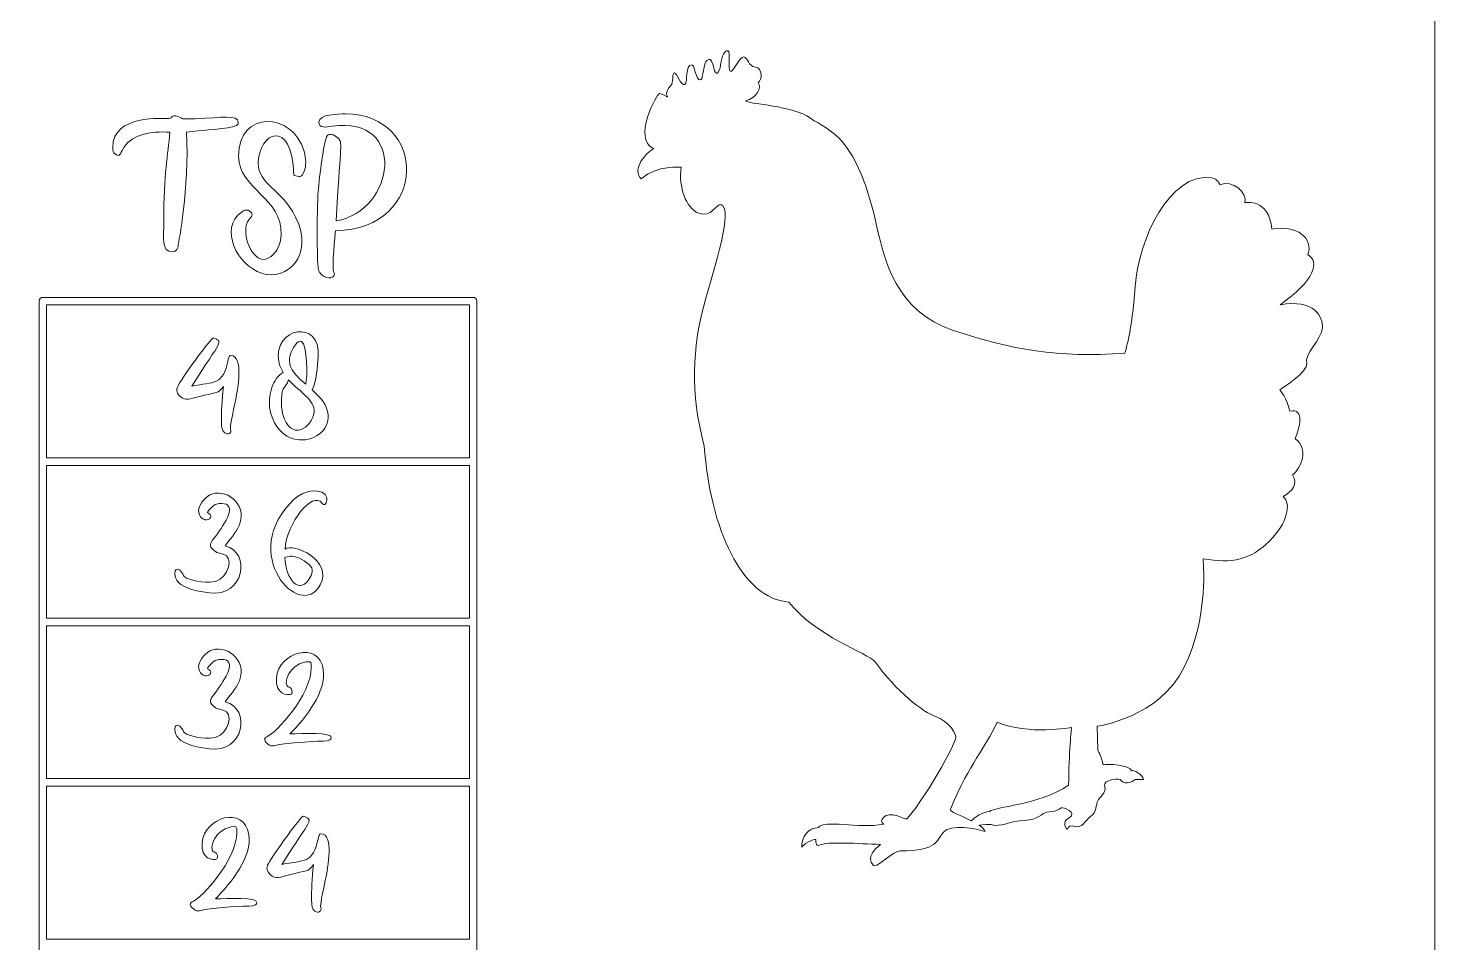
# Model space of a CAD drawing. Header units: inches. Extents: x 9.41 to 15.41, y -14.48 to -10.48.
# Drawn here: x 12.822 to 15.412, y -13.559 to -11.874 of the extents above; entities that cross this region are included whole.
import ezdxf

# ---------------------------------------------------------------- set-up
doc = ezdxf.new("R2010")
doc.units = ezdxf.units.IN
doc.header["$MEASUREMENT"] = 0
doc.layers.add('_U+0421_U+043B_U+043E_U+0439 1', color=7, linetype='Continuous')

# ---------------------------------------------------------------- blocks, each defined once
blk = doc.blocks.new('block 5')
at = {"layer": '_U+0421_U+043B_U+043E_U+0439 1', "color": 7, "lineweight": 9, "true_color": 0xffffff}
for points, knots in [([(15.1272, -12.3833), (15.1908, -12.3381), (15.2007, -12.3035), (15.1781, -12.2908), (15.1894, -12.2611), (15.1576, -12.235), (15.1117, -12.2441), (15.1074, -12.1862), (15.0622, -12.195), (15.0622, -12.195), (15.0668, -12.1765), (15.0396, -12.1525), (15.0163, -12.1622), (15.0163, -12.1622), (15.0121, -12.1509), (15.0015, -12.1495), (14.9231, -12.1375), (14.8659, -12.2653), (14.8602, -12.3494), (14.8546, -12.4334), (14.8412, -12.4723), (14.8412, -12.4723), (14.7176, -12.4815), (14.6328, -12.4656), (14.5258, -12.4306), (14.4188, -12.3957), (14.3986, -12.2971), (14.3859, -12.2452), (14.3488, -12.0693), (14.2969, -12.064), (14.2627, -12.0397), (14.2284, -12.0153), (14.1521, -12.0149), (14.143, -12.0075), (14.1638, -12.0022), (14.1737, -11.9832), (14.1659, -11.9736), (14.174, -11.9694), (14.1747, -11.9471), (14.161, -11.9454), (14.1472, -11.9436), (14.1479, -11.9281), (14.1398, -11.9267), (14.1317, -11.9252), (14.12, -11.9567), (14.1147, -11.9528), (14.1094, -11.9489), (14.1165, -11.9171), (14.1101, -11.9153), (14.1038, -11.9136), (14.0995, -11.9252), (14.097, -11.9411), (14.0946, -11.957), (14.0879, -11.9637), (14.0843, -11.9475), (14.0808, -11.9312), (14.078, -11.9291), (14.0716, -11.933), (14.0653, -11.9369), (14.0649, -11.9666), (14.0607, -11.9687), (14.0501, -11.9708), (14.0501, -11.9411), (14.0437, -11.9411), (14.031, -11.9411), (14.0374, -11.9729), (14.031, -11.9772), (14.0246, -11.9814), (14.0162, -11.956), (14.0119, -11.956), (14.0077, -11.956), (14.0098, -11.975), (14.0056, -11.9793), (13.9929, -11.992), (13.9992, -12.0005), (13.9992, -12.0005), (13.9992, -12.0005), (13.9886, -11.9941), (13.9844, -11.9941), (13.9801, -11.9941), (13.9335, -12.0767), (13.9738, -12.0958), (13.959, -12.1022), (13.9335, -12.134), (13.9505, -12.1509), (13.9801, -12.1255), (14.0246, -12.1297), (14.0246, -12.1297), (14.0188, -12.1663), (14.0331, -12.2049), (14.0564, -12.2145), (14.0797, -12.224), (14.0898, -12.1959), (14.0972, -12.1986), (14.1221, -12.2044), (14.0861, -12.312), (14.066, -12.3851), (14.0458, -12.4582), (14.0405, -12.5461), (14.067, -12.6436), (14.0776, -12.7951), (14.1359, -12.9243), (14.2228, -12.9307), (14.2704, -12.9932), (14.369, -13.025), (14.3817, -13.0409), (14.4198, -13.0949), (14.4702, -13.1341), (14.4929, -13.1415), (14.5157, -13.1489), (14.5337, -13.1749), (14.5295, -13.1834), (14.5009, -13.2501), (14.4442, -13.3288), (14.4397, -13.3299), (14.4352, -13.3309), (14.4318, -13.328), (14.4227, -13.3243), (14.4008, -13.3161), (14.3851, -13.3344), (14.3976, -13.3397), (14.3496, -13.3492), (14.2881, -13.3304), (14.2772, -13.3461), (14.2579, -13.3463), (14.2455, -13.3635), (14.2466, -13.3823), (14.2477, -13.3783), (14.2657, -13.3669), (14.2726, -13.3683), (14.2726, -13.3683), (14.271, -13.3828), (14.2792, -13.3786), (14.2911, -13.3714), (14.352, -13.3757), (14.3912, -13.3773), (14.3616, -13.3985), (14.3764, -13.4165), (14.3806, -13.4165), (14.3886, -13.417), (14.4161, -13.3884), (14.4273, -13.3889), (14.4977, -13.3889), (14.494, -13.3699), (14.5072, -13.3545), (14.5205, -13.3391), (14.5684, -13.3482), (14.5843, -13.3535), (14.5833, -13.3497), (14.5789, -13.3458), (14.5728, -13.3419), (14.5808, -13.3409), (14.5914, -13.3398), (14.5952, -13.3407), (14.6105, -13.3465), (14.6323, -13.3333), (14.6566, -13.3328), (14.681, -13.3322), (14.6884, -13.3195), (14.6969, -13.3179), (14.7138, -13.3169), (14.7197, -13.3132), (14.7239, -13.31), (14.7281, -13.3068), (14.7546, -13.319), (14.7387, -13.328), (14.7228, -13.337), (14.735, -13.3492), (14.735, -13.3492), (14.735, -13.3492), (14.7377, -13.3428), (14.744, -13.3428), (14.7647, -13.3502), (14.7679, -13.3322), (14.7785, -13.3254), (14.7891, -13.3185), (14.788, -13.3031), (14.7912, -13.2967), (14.7944, -13.2904), (14.8081, -13.2819), (14.8039, -13.2692), (14.8023, -13.2591), (14.824, -13.2549), (14.8325, -13.2575), (14.8442, -13.2718), (14.8601, -13.2575), (14.8601, -13.2575), (14.8601, -13.2575), (14.8664, -13.2575), (14.8754, -13.2575), (14.8749, -13.248), (14.8563, -13.239), (14.8532, -13.2417), (14.8516, -13.2311), (14.8087, -13.2279), (14.8013, -13.2305), (14.7981, -13.2157), (14.7912, -13.203), (14.7912, -13.203), (14.7912, -13.203), (14.7903, -13.1595), (14.7903, -13.1595), (14.7903, -13.1595), (14.9047, -13.144), (14.9506, -13.0508), (14.9966, -12.9575), (14.9852, -12.8509), (14.9852, -12.8509), (15.0382, -12.8608), (15.0735, -12.8523), (15.1074, -12.8184), (15.1413, -12.7845), (15.1477, -12.7499), (15.1329, -12.7365), (15.1491, -12.7266), (15.1611, -12.7139), (15.1498, -12.6962), (15.1661, -12.6842), (15.1809, -12.6482), (15.1545, -12.6298), (15.1628, -12.6114), (15.1738, -12.5733), (15.1449, -12.5789), (15.1399, -12.5556), (15.1265, -12.5394), (15.1265, -12.5394), (15.1265, -12.5394), (15.1809, -12.5062), (15.176, -12.4907), (15.171, -12.4751), (15.2035, -12.4462), (15.2049, -12.4257), (15.2063, -12.4052), (15.1901, -12.372), (15.1272, -12.3833)], [0, 0, 0, 0, 1, 1, 1, 2, 2, 2, 3, 3, 3, 4, 4, 4, 5, 5, 5, 6, 6, 6, 7, 7, 7, 8, 8, 8, 9, 9, 9, 10, 10, 10, 11, 11, 11, 12, 12, 12, 13, 13, 13, 14, 14, 14, 15, 15, 15, 16, 16, 16, 17, 17, 17, 18, 18, 18, 19, 19, 19, 20, 20, 20, 21, 21, 21, 22, 22, 22, 23, 23, 23, 24, 24, 24, 25, 25, 25, 26, 26, 26, 27, 27, 27, 28, 28, 28, 29, 29, 29, 30, 30, 30, 31, 31, 31, 32, 32, 32, 33, 33, 33, 34, 34, 34, 35, 35, 35, 36, 36, 36, 37, 37, 37, 38, 38, 38, 39, 39, 39, 40, 40, 40, 41, 41, 41, 42, 42, 42, 43, 43, 43, 44, 44, 44, 45, 45, 45, 46, 46, 46, 47, 47, 47, 48, 48, 48, 49, 49, 49, 50, 50, 50, 51, 51, 51, 52, 52, 52, 53, 53, 53, 54, 54, 54, 55, 55, 55, 56, 56, 56, 57, 57, 57, 58, 58, 58, 59, 59, 59, 60, 60, 60, 61, 61, 61, 62, 62, 62, 63, 63, 63, 64, 64, 64, 65, 65, 65, 66, 66, 66, 67, 67, 67, 68, 68, 68, 69, 69, 69, 70, 70, 70, 71, 71, 71, 72, 72, 72, 73, 73, 73, 74, 74, 74, 75, 75, 75, 76, 76, 76, 77, 77, 77, 78, 78, 78, 78]), ([(14.7377, -13.2681), (14.6821, -13.3052), (14.5995, -13.3075), (14.5926, -13.3166), (14.5777, -13.3172), (14.5631, -13.3285), (14.5582, -13.3339), (14.5382, -13.3229), (14.5174, -13.3172), (14.52, -13.3121), (14.5586, -13.2226), (14.5814, -13.204), (14.6063, -13.1521), (14.663, -13.1765), (14.743, -13.1617), (14.743, -13.1617), (14.743, -13.1617), (14.7382, -13.2099), (14.7377, -13.2681)], [0, 0, 0, 0, 1, 1, 1, 2, 2, 2, 3, 3, 3, 4, 4, 4, 5, 5, 5, 6, 6, 6, 6])]:
    blk.add_open_spline(points, degree=3, knots=knots, dxfattribs=at)
blk = doc.blocks.new('block 2')
at = {"layer": '_U+0421_U+043B_U+043E_U+0439 1'}
blk.add_blockref('block 5', (0, 0), dxfattribs=at)

msp = doc.modelspace()

# ---------------------------------------------------------------- linework, layer by layer
at = {"layer": '_U+0421_U+043B_U+043E_U+0439 1', "color": 7, "lineweight": 9, "true_color": 0xffffff}
for points in [[(12.8562, -12.3834), (13.6345, -12.3834), (13.6345, -12.665), (12.8562, -12.665), (12.8562, -12.3834)], [(12.8562, -12.6789), (13.6345, -12.6789), (13.6345, -12.9605), (12.8562, -12.9605), (12.8562, -12.6789)], [(12.8562, -12.9744), (13.6345, -12.9744), (13.6345, -13.256), (12.8562, -13.256), (12.8562, -12.9744)], [(12.8562, -13.2699), (13.6345, -13.2699), (13.6345, -13.5516), (12.8562, -13.5516), (12.8562, -13.2699)]]:
    msp.add_lwpolyline(points, dxfattribs=at)
at = {"layer": '_U+0421_U+043B_U+043E_U+0439 1', "color": 1, "lineweight": 9, "true_color": 0xff0000}
msp.add_open_spline([(9.5634, -14.4833), (9.5634, -14.4833), (15.2606, -14.4833), (15.2606, -14.4833), (15.3442, -14.4833), (15.412, -14.4156), (15.412, -14.3319), (15.412, -14.3319), (15.412, -10.6347), (15.412, -10.6347), (15.412, -10.5511), (15.3442, -10.4833), (15.2606, -10.4833), (15.2606, -10.4833), (9.5634, -10.4833), (9.5634, -10.4833), (9.4798, -10.4833), (9.412, -10.5511), (9.412, -10.6347), (9.412, -10.6347), (9.412, -14.3319), (9.412, -14.3319), (9.412, -14.4156), (9.4798, -14.4833), (9.5634, -14.4833)], degree=3, knots=[0, 0, 0, 0, 1, 1, 1, 2, 2, 2, 3, 3, 3, 4, 4, 4, 5, 5, 5, 6, 6, 6, 7, 7, 7, 8, 8, 8, 8], dxfattribs=at)
at = {"layer": '_U+0421_U+043B_U+043E_U+0439 1', "color": 7, "lineweight": 9, "true_color": 0xffffff}
for points, knots in [([(13.2089, -12.0477), (13.2093, -12.0584), (13.1737, -12.0585), (13.1138, -12.0651), (13.1189, -12.1683), (13.0986, -12.2716), (13.0986, -12.2716), (13.0993, -12.278), (13.095, -12.2858), (13.0877, -12.2858), (13.0668, -12.2858), (13.0719, -12.2591), (13.0719, -12.23), (13.0719, -12.1401), (13.0793, -12.1076), (13.0831, -12.0654), (13.0484, -12.063), (13.0101, -12.0685), (12.995, -12.099), (12.9909, -12.1077), (12.9891, -12.1108), (12.9821, -12.1052), (12.978, -12.1024), (12.9778, -12.0996), (12.9778, -12.0935), (12.9778, -12.0315), (13.0707, -12.041), (13.0846, -12.0397), (13.086, -12.0352), (13.0932, -12.0321), (13.1034, -12.0391), (13.1057, -12.0408), (13.1058, -12.0409), (13.1297, -12.0404), (13.1789, -12.0385), (13.2081, -12.032), (13.2089, -12.0477)], [0, 0, 0, 0, 1, 1, 1, 2, 2, 2, 3, 3, 3, 4, 4, 4, 5, 5, 5, 6, 6, 6, 7, 7, 7, 8, 8, 8, 9, 9, 9, 10, 10, 10, 11, 11, 11, 12, 12, 12, 12]), ([(13.2284, -12.2266), (13.2133, -12.2456), (13.2305, -12.2973), (13.2541, -12.2997), (13.266, -12.301), (13.2868, -12.285), (13.2879, -12.2544), (13.2915, -12.1866), (13.2095, -12.1699), (13.2095, -12.1096), (13.2098, -12.0239), (13.3085, -12.0272), (13.3301, -12.1004), (13.3341, -12.1141), (13.3342, -12.1279), (13.3303, -12.1373), (13.3259, -12.1491), (13.3218, -12.1484), (13.3115, -12.1442), (13.3075, -12.0359), (13.2458, -12.067), (13.2458, -12.1225), (13.2458, -12.1616), (13.2881, -12.169), (13.3146, -12.2216), (13.35, -12.2939), (13.2977, -12.3398), (13.252, -12.3251), (13.2064, -12.3103), (13.174, -12.2427), (13.2141, -12.213), (13.2207, -12.2083), (13.2254, -12.2065), (13.2315, -12.2119), (13.2372, -12.2171), (13.2334, -12.2204), (13.2284, -12.2266)], [0, 0, 0, 0, 1, 1, 1, 2, 2, 2, 3, 3, 3, 4, 4, 4, 5, 5, 5, 6, 6, 6, 7, 7, 7, 8, 8, 8, 9, 9, 9, 10, 10, 10, 11, 11, 11, 12, 12, 12, 12]), ([(13.3891, -12.2286), (13.4978, -12.2104), (13.5213, -12.0348), (13.3818, -12.0544), (13.3703, -12.0563), (13.3572, -12.058), (13.3572, -12.0465), (13.3586, -12.0321), (13.3919, -12.0316), (13.4063, -12.0314), (13.5566, -12.0314), (13.5625, -12.2426), (13.3878, -12.2469), (13.387, -12.2526), (13.3813, -12.3169), (13.3842, -12.3219), (13.3904, -12.3279), (13.3803, -12.3395), (13.3659, -12.3304), (13.3561, -12.3244), (13.3556, -12.3204), (13.3548, -12.2908), (13.3538, -12.2494), (13.3545, -12.1907), (13.3564, -12.17), (13.36, -12.1331), (13.3676, -12.0785), (13.3724, -12.0721), (13.3775, -12.066), (13.3897, -12.0717), (13.3946, -12.0779), (13.4007, -12.0847), (13.3966, -12.0962), (13.3891, -12.2286)], [0, 0, 0, 0, 1, 1, 1, 2, 2, 2, 3, 3, 3, 4, 4, 4, 5, 5, 5, 6, 6, 6, 7, 7, 7, 8, 8, 8, 9, 9, 9, 10, 10, 10, 11, 11, 11, 11]), ([(12.8423, -12.3764), (12.8423, -12.3764), (12.8423, -14.148), (12.8423, -14.148), (12.8423, -14.1518), (12.8454, -14.1549), (12.8492, -14.1549), (12.8492, -14.1549), (13.6415, -14.1549), (13.6415, -14.1549), (13.6453, -14.1549), (13.6484, -14.1518), (13.6484, -14.148), (13.6484, -14.148), (13.6484, -12.3764), (13.6484, -12.3764), (13.6484, -12.3726), (13.6453, -12.3695), (13.6415, -12.3695), (13.6415, -12.3695), (12.8492, -12.3695), (12.8492, -12.3695), (12.8454, -12.3695), (12.8423, -12.3726), (12.8423, -12.3764)], [0, 0, 0, 0, 1, 1, 1, 2, 2, 2, 3, 3, 3, 4, 4, 4, 5, 5, 5, 6, 6, 6, 7, 7, 7, 8, 8, 8, 8]), ([(13.3453, -12.5397), (13.3531, -12.5242), (13.3546, -12.4962), (13.3559, -12.4788), (13.3617, -12.4086), (13.2726, -12.4243), (13.2836, -12.4874), (13.285, -12.495), (13.2879, -12.5018), (13.2916, -12.508), (13.2867, -12.5102), (13.2806, -12.516), (13.2743, -12.5272), (13.266, -12.5428), (13.2639, -12.5683), (13.2694, -12.5853), (13.2988, -12.6774), (13.4225, -12.617), (13.3545, -12.5489), (13.3545, -12.5489), (13.3453, -12.5397), (13.3453, -12.5397)], [0, 0, 0, 0, 1, 1, 1, 2, 2, 2, 3, 3, 3, 4, 4, 4, 5, 5, 5, 6, 6, 6, 7, 7, 7, 7]), ([(13.2032, -12.5626), (13.1948, -12.6025), (13.1938, -12.6101), (13.1949, -12.6125), (13.1974, -12.6193), (13.1906, -12.6236), (13.1841, -12.6191), (13.1789, -12.6152), (13.1781, -12.6105), (13.1781, -12.5982), (13.1781, -12.5824), (13.1783, -12.5591), (13.1817, -12.5334), (13.1709, -12.5484), (13.1717, -12.5427), (13.1352, -12.5526), (13.121, -12.5565), (13.1124, -12.5613), (13.1015, -12.5514), (13.0942, -12.5443), (13.094, -12.5384), (13.101, -12.527), (13.1095, -12.5131), (13.1491, -12.4564), (13.1626, -12.444), (13.1817, -12.4529), (13.1796, -12.4447), (13.1233, -12.533), (13.1645, -12.5242), (13.1804, -12.5334), (13.1905, -12.4842), (13.1914, -12.48), (13.1925, -12.4768), (13.1951, -12.4768), (13.2196, -12.4768), (13.2083, -12.5386), (13.2032, -12.5626)], [0, 0, 0, 0, 1, 1, 1, 2, 2, 2, 3, 3, 3, 4, 4, 4, 5, 5, 5, 6, 6, 6, 7, 7, 7, 8, 8, 8, 9, 9, 9, 10, 10, 10, 11, 11, 11, 12, 12, 12, 12]), ([(13.3069, -12.4693), (13.3178, -12.4465), (13.3233, -12.4504), (13.3252, -12.451), (13.3364, -12.4545), (13.3366, -12.5189), (13.3331, -12.5293), (13.3133, -12.5129), (13.2951, -12.4952), (13.3069, -12.4693)], [0, 0, 0, 0, 1, 1, 1, 2, 2, 2, 3, 3, 3, 3]), ([(13.2907, -12.5836), (13.2869, -12.569), (13.2873, -12.5426), (13.2939, -12.535), (13.298, -12.5302), (13.3004, -12.5256), (13.3017, -12.5215), (13.322, -12.544), (13.3509, -12.5585), (13.3485, -12.5811), (13.3453, -12.6097), (13.3049, -12.6373), (13.2907, -12.5836)], [0, 0, 0, 0, 1, 1, 1, 2, 2, 2, 3, 3, 3, 4, 4, 4, 4]), ([(13.211, -12.7884), (13.2043, -12.8053), (13.1918, -12.8156), (13.185, -12.827), (13.2341, -12.8395), (13.2189, -12.9226), (13.1558, -12.9139), (13.1212, -12.9091), (13.1032, -12.902), (13.0957, -12.8902), (13.0954, -12.8897), (13.0881, -12.8764), (13.0946, -12.871), (13.0983, -12.8679), (13.1047, -12.8745), (13.1067, -12.8789), (13.1088, -12.8832), (13.1098, -12.8843), (13.1138, -12.8866), (13.1257, -12.8925), (13.1559, -12.8962), (13.1671, -12.8928), (13.1913, -12.8856), (13.2013, -12.8473), (13.1812, -12.8423), (13.1699, -12.8396), (13.1676, -12.839), (13.1643, -12.836), (13.1526, -12.8261), (13.158, -12.822), (13.167, -12.8097), (13.1854, -12.7851), (13.2087, -12.7491), (13.1779, -12.7491), (13.1721, -12.7491), (13.1664, -12.7494), (13.1583, -12.7576), (13.1543, -12.7618), (13.1494, -12.7663), (13.1548, -12.7676), (13.1596, -12.7684), (13.1593, -12.7753), (13.156, -12.7773), (13.1499, -12.7821), (13.1387, -12.7786), (13.1361, -12.7655), (13.1341, -12.7555), (13.1451, -12.7394), (13.1568, -12.7334), (13.1828, -12.7197), (13.2266, -12.748), (13.211, -12.7884)], [0, 0, 0, 0, 1, 1, 1, 2, 2, 2, 3, 3, 3, 4, 4, 4, 5, 5, 5, 6, 6, 6, 7, 7, 7, 8, 8, 8, 9, 9, 9, 10, 10, 10, 11, 11, 11, 12, 12, 12, 13, 13, 13, 14, 14, 14, 15, 15, 15, 16, 16, 16, 17, 17, 17, 17]), ([(13.3628, -12.7284), (13.3551, -12.7249), (13.3311, -12.723), (13.3116, -12.7415), (13.2068, -12.8416), (13.3233, -12.967), (13.36, -12.8991), (13.3844, -12.8542), (13.3097, -12.8207), (13.295, -12.8335), (13.2976, -12.7848), (13.3465, -12.7255), (13.363, -12.7484), (13.3672, -12.7533), (13.3697, -12.7509), (13.3709, -12.7478), (13.3731, -12.7424), (13.373, -12.7329), (13.3628, -12.7284)], [0, 0, 0, 0, 1, 1, 1, 2, 2, 2, 3, 3, 3, 4, 4, 4, 5, 5, 5, 6, 6, 6, 6]), ([(13.3024, -12.8466), (13.3083, -12.8452), (13.3176, -12.8471), (13.3303, -12.8549), (13.3451, -12.8644), (13.3483, -12.8712), (13.3429, -12.882), (13.3222, -12.9235), (13.2955, -12.8866), (13.2949, -12.8488), (13.2949, -12.8488), (13.2973, -12.8478), (13.3024, -12.8466)], [0, 0, 0, 0, 1, 1, 1, 2, 2, 2, 3, 3, 3, 4, 4, 4, 4]), ([(13.3802, -13.1809), (13.3798, -13.1831), (13.3779, -13.1867), (13.3654, -13.1869), (13.3421, -13.1875), (13.2919, -13.1907), (13.2776, -13.1947), (13.2736, -13.1959), (13.2701, -13.1965), (13.2665, -13.1943), (13.2623, -13.1921), (13.2577, -13.1874), (13.2577, -13.1841), (13.2577, -13.181), (13.2603, -13.1795), (13.2635, -13.178), (13.2774, -13.1723), (13.3433, -13.1033), (13.3433, -13.051), (13.3433, -13.0406), (13.3421, -13.0406), (13.3395, -13.0406), (13.3043, -13.0406), (13.2877, -13.0847), (13.3031, -13.0877), (13.308, -13.0887), (13.3095, -13.0986), (13.3066, -13.1001), (13.2997, -13.1036), (13.2763, -13.1004), (13.2792, -13.0702), (13.2839, -13.0228), (13.3568, -13.001), (13.3655, -13.0552), (13.3717, -13.0952), (13.3339, -13.1435), (13.3038, -13.1736), (13.3269, -13.1734), (13.3825, -13.1697), (13.3802, -13.1809)], [0, 0, 0, 0, 1, 1, 1, 2, 2, 2, 3, 3, 3, 4, 4, 4, 5, 5, 5, 6, 6, 6, 7, 7, 7, 8, 8, 8, 9, 9, 9, 10, 10, 10, 11, 11, 11, 12, 12, 12, 13, 13, 13, 13]), ([(13.211, -13.0757), (13.2043, -13.0926), (13.1918, -13.103), (13.185, -13.1143), (13.2341, -13.1269), (13.2189, -13.2099), (13.1558, -13.2013), (13.1212, -13.1965), (13.1032, -13.1894), (13.0957, -13.1775), (13.0954, -13.1771), (13.0881, -13.1637), (13.0946, -13.1584), (13.0983, -13.1553), (13.1047, -13.1618), (13.1067, -13.1663), (13.1088, -13.1706), (13.1098, -13.1717), (13.1138, -13.1739), (13.1257, -13.1799), (13.1559, -13.1836), (13.1671, -13.1801), (13.1913, -13.1729), (13.2013, -13.1346), (13.1812, -13.1296), (13.1699, -13.127), (13.1676, -13.1264), (13.1643, -13.1234), (13.1526, -13.1135), (13.158, -13.1094), (13.167, -13.0971), (13.1854, -13.0725), (13.2087, -13.0364), (13.1779, -13.0364), (13.1721, -13.0364), (13.1664, -13.0368), (13.1583, -13.0449), (13.1543, -13.0492), (13.1494, -13.0537), (13.1548, -13.0549), (13.1596, -13.0558), (13.1593, -13.0626), (13.156, -13.0646), (13.1499, -13.0694), (13.1387, -13.0659), (13.1361, -13.0529), (13.1341, -13.0429), (13.1451, -13.0267), (13.1568, -13.0207), (13.1828, -13.007), (13.2266, -13.0354), (13.211, -13.0757)], [0, 0, 0, 0, 1, 1, 1, 2, 2, 2, 3, 3, 3, 4, 4, 4, 5, 5, 5, 6, 6, 6, 7, 7, 7, 8, 8, 8, 9, 9, 9, 10, 10, 10, 11, 11, 11, 12, 12, 12, 13, 13, 13, 14, 14, 14, 15, 15, 15, 16, 16, 16, 17, 17, 17, 17]), ([(13.2433, -13.4847), (13.2428, -13.4869), (13.241, -13.4905), (13.2284, -13.4907), (13.2051, -13.4913), (13.155, -13.4945), (13.1406, -13.4986), (13.1366, -13.4998), (13.1331, -13.5003), (13.1295, -13.4981), (13.1253, -13.4959), (13.1207, -13.4912), (13.1207, -13.4879), (13.1207, -13.4848), (13.1233, -13.4833), (13.1265, -13.4819), (13.1404, -13.4762), (13.2063, -13.4071), (13.2063, -13.3548), (13.2063, -13.3444), (13.2051, -13.3444), (13.2025, -13.3444), (13.1674, -13.3444), (13.1507, -13.3885), (13.1661, -13.3916), (13.171, -13.3925), (13.1725, -13.4025), (13.1696, -13.4039), (13.1628, -13.4075), (13.1393, -13.4042), (13.1423, -13.374), (13.1469, -13.3266), (13.2198, -13.3048), (13.2285, -13.3591), (13.2347, -13.399), (13.1969, -13.4474), (13.1668, -13.4774), (13.1899, -13.4773), (13.2455, -13.4735), (13.2433, -13.4847)], [0, 0, 0, 0, 1, 1, 1, 2, 2, 2, 3, 3, 3, 4, 4, 4, 5, 5, 5, 6, 6, 6, 7, 7, 7, 8, 8, 8, 9, 9, 9, 10, 10, 10, 11, 11, 11, 12, 12, 12, 13, 13, 13, 13]), ([(13.3691, -13.4435), (13.3607, -13.4835), (13.3597, -13.4911), (13.3608, -13.4935), (13.3633, -13.5002), (13.3565, -13.5045), (13.35, -13.5001), (13.3449, -13.4962), (13.344, -13.4914), (13.344, -13.4791), (13.344, -13.4633), (13.3442, -13.44), (13.3476, -13.4143), (13.3368, -13.4294), (13.3376, -13.4236), (13.3011, -13.4336), (13.2869, -13.4374), (13.2783, -13.4422), (13.2675, -13.4323), (13.2601, -13.4252), (13.2599, -13.4193), (13.2669, -13.408), (13.2754, -13.3941), (13.315, -13.3373), (13.3285, -13.3249), (13.3476, -13.3339), (13.3455, -13.3257), (13.2892, -13.414), (13.3304, -13.4052), (13.3463, -13.4143), (13.3565, -13.3652), (13.3573, -13.3609), (13.3584, -13.3577), (13.3611, -13.3577), (13.3856, -13.3577), (13.3742, -13.4195), (13.3691, -13.4435)], [0, 0, 0, 0, 1, 1, 1, 2, 2, 2, 3, 3, 3, 4, 4, 4, 5, 5, 5, 6, 6, 6, 7, 7, 7, 8, 8, 8, 9, 9, 9, 10, 10, 10, 11, 11, 11, 12, 12, 12, 12])]:
    msp.add_open_spline(points, degree=3, knots=knots, dxfattribs=at)

# ---------------------------------------------------------------- block references
at = {"layer": '_U+0421_U+043B_U+043E_U+0439 1'}
msp.add_blockref('block 2', (0, 0), dxfattribs=at)

doc.saveas('drawing.dxf')
